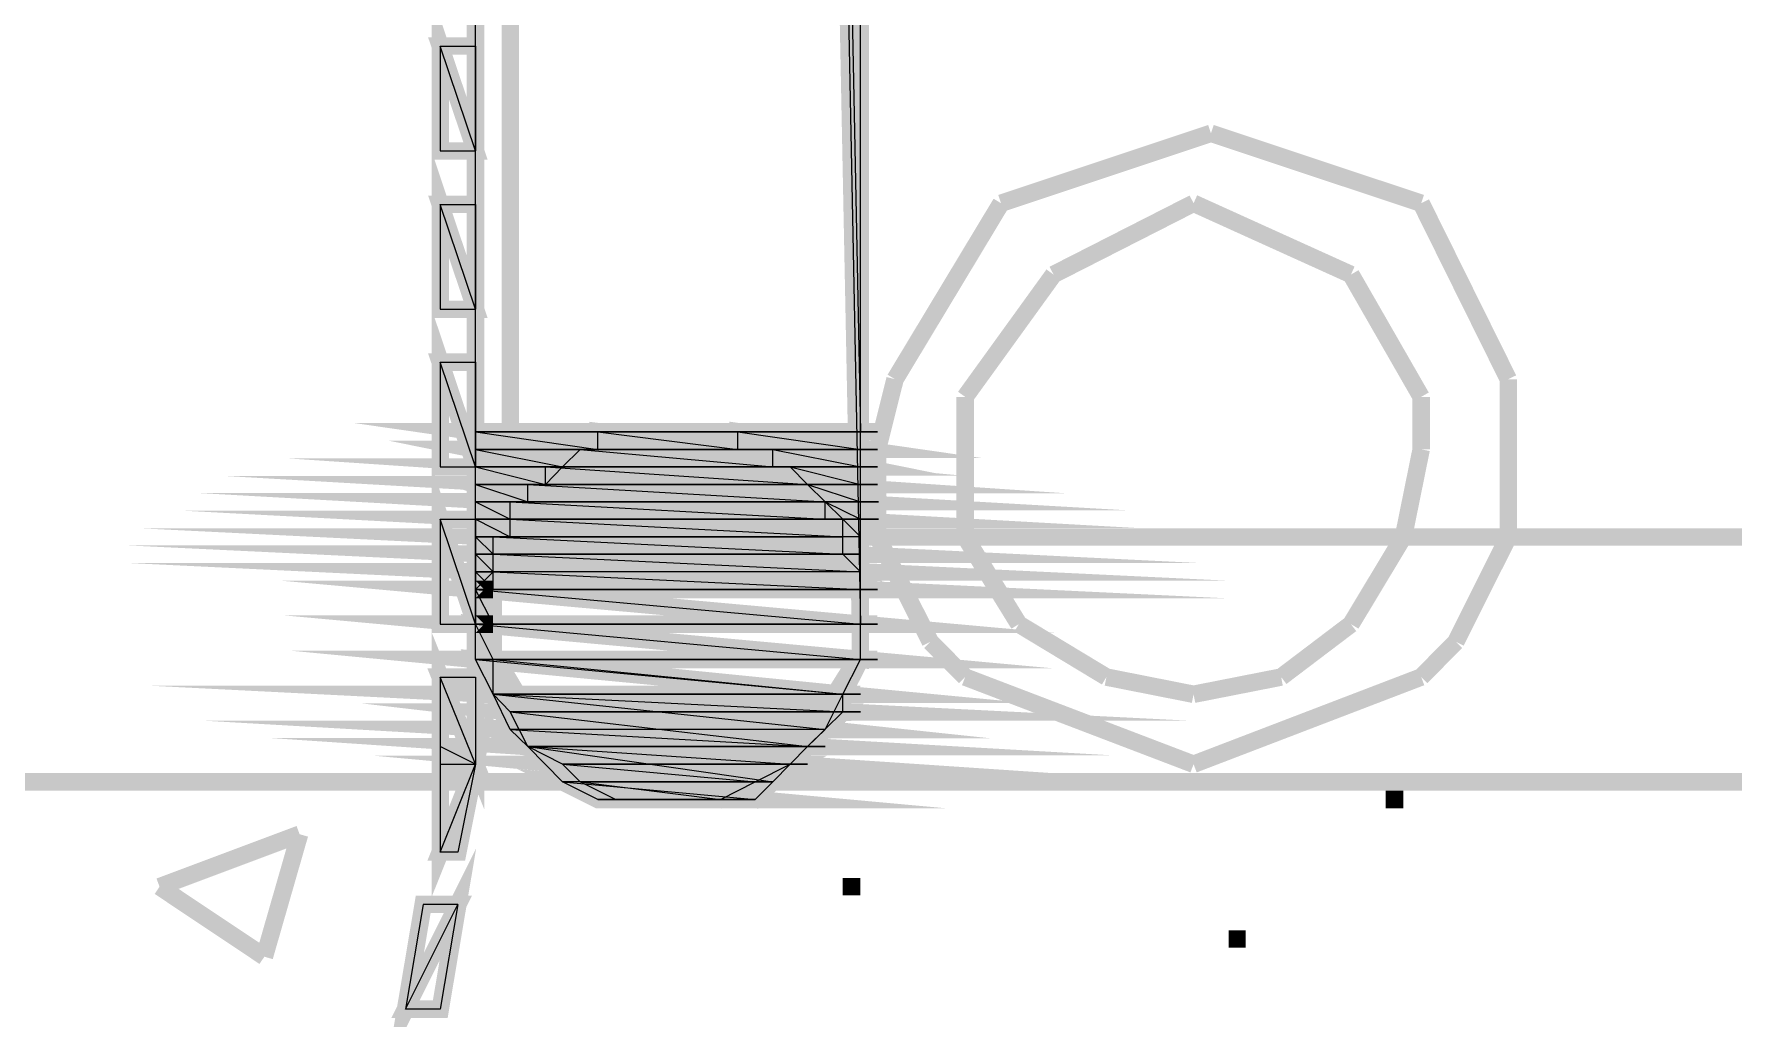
# Model space of a CAD drawing. Extents: x 0 to 210, y 0 to 297.
# Drawn here: x 97.793 to 101.906, y 83.098 to 85.479 of the extents above; entities that cross this region are included whole.
import ezdxf

# ---------------------------------------------------------------- set-up
doc = ezdxf.new("R2010")
doc.units = 0
doc.header["$MEASUREMENT"] = 0
for name, color, linetype in [('C00-00-00-BLACK', 7, 'Continuous'), ('C00-FF-00', 3, 'Continuous'), ('C62-64-65', 252, 'Continuous'), ('CC6-C8-CA', 254, 'Continuous')]:
    doc.layers.add(name, color=color, linetype=linetype)

msp = doc.modelspace()

# ---------------------------------------------------------------- linework, layer by layer
at = {"layer": 'C00-00-00-BLACK', "const_width": 0.0423}
for points in [[(99.7934, 84.0507), (99.7934, 131.27), (98.8617, 131.27), (98.8617, 84.0507)], [(98.946, 84.2617), (98.946, 86.1275)], [(100.642, 85.2385), (100.134, 85.0692)], [(101.151, 85.0692), (100.642, 85.2385)], [(100.134, 85.0692), (99.8774, 84.6434)], [(100.6, 85.0692), (100.261, 84.8967)], [(100.981, 84.8967), (100.6, 85.0692)], [(101.362, 84.6434), (101.151, 85.0692)], [(100.261, 84.8967), (100.047, 84.6007)], [(101.151, 84.6007), (100.981, 84.8967)], [(99.8774, 84.6434), (99.8347, 84.4737)], [(101.362, 84.4737), (101.362, 84.6434)], [(100.047, 84.6007), (100.047, 84.4737)], [(101.151, 84.4737), (101.151, 84.6007)], [(99.8347, 84.4737), (99.8347, 84.2617)], [(100.047, 84.4737), (100.047, 84.2617)], [(101.108, 84.2617), (101.151, 84.4737)], [(101.362, 84.2617), (101.362, 84.4737)], [(107.81, 84.2617), (98.946, 84.2617)], [(99.8347, 84.2617), (99.9628, 84.008)], [(100.047, 84.2617), (100.177, 84.0507)], [(100.981, 84.0507), (101.108, 84.2617)], [(101.235, 84.008), (101.362, 84.2617)], [(98.9044, 84.0507), (98.9044, 83.9791), (99.0353, 83.76), (99.2547, 83.6263), (99.3278, 83.6263), (99.4089, 83.6263), (99.6555, 83.76), (99.7934, 83.9791), (99.7934, 84.0507)], [(100.177, 84.0507), (100.389, 83.9227)], [(100.812, 83.9227), (100.981, 84.0507)], [(99.9628, 84.008), (100.047, 83.9227)], [(101.151, 83.9227), (101.235, 84.008)], [(100.047, 83.9227), (100.6, 83.7117)], [(100.389, 83.9227), (100.6, 83.881)], [(100.6, 83.7117), (101.151, 83.9227)], [(100.6, 83.881), (100.812, 83.9227)], [(60.8171, 83.669), (157.982, 83.669)], [(101.065, 83.6263), (101.108, 83.6263)], [(98.0969, 83.4154), (98.4359, 83.5424)], [(98.3506, 83.246), (98.4359, 83.5424)], [(98.0969, 83.4154), (98.3506, 83.246)], [(99.7507, 83.4154), (99.7934, 83.4154)], [(100.685, 83.2887), (100.726, 83.2887)]]:
    msp.add_lwpolyline(points, dxfattribs=at)
msp.add_lwpolyline([(99.7934, 84.0507), (99.7934, 84.1333), (99.6555, 84.3788), (99.4089, 84.5164), (99.3278, 84.5164), (99.2547, 84.5164), (99.0353, 84.3788), (98.9044, 84.1333), (98.9044, 84.0507), (98.9044, 83.9791), (99.0353, 83.76), (99.2547, 83.6263), (99.3278, 83.6263), (99.4089, 83.6263), (99.6555, 83.76), (99.7934, 83.9791), (99.7934, 84.0507)], close=True, dxfattribs=at)
at = {"layer": 'C00-FF-00', "const_width": 0.0423}
for points in [[(98.7764, 85.1958), (98.8617, 85.1958), (98.7764, 85.4495), (98.7764, 85.1958)], [(98.8617, 85.1958), (98.7764, 85.4495), (98.8617, 85.4495), (98.8617, 85.1958)], [(98.7764, 84.8127), (98.8617, 84.8127), (98.7764, 85.0664), (98.7764, 84.8127)], [(98.8617, 84.8127), (98.7764, 85.0664), (98.8617, 85.0664), (98.8617, 84.8127)], [(98.7764, 84.431), (98.8617, 84.431), (98.7764, 84.6847), (98.7764, 84.431)], [(98.8617, 84.431), (98.7764, 84.6847), (98.8617, 84.6847), (98.8617, 84.431)], [(98.7764, 84.0507), (98.8617, 84.0507), (98.7764, 84.3044), (98.7764, 84.0507)], [(98.8617, 84.0507), (98.7764, 84.3044), (98.8617, 84.3044), (98.8617, 84.0507)], [(98.7764, 83.7117), (98.8617, 83.7117), (98.7764, 83.9227), (98.7764, 83.7117)], [(98.8617, 83.7117), (98.7764, 83.9227), (98.8617, 83.9227), (98.8617, 83.7117)], [(98.8191, 83.4993), (98.7764, 83.4993), (98.8617, 83.7117), (98.8191, 83.4993)], [(98.7764, 83.4993), (98.8617, 83.7117), (98.7764, 83.7544), (98.7764, 83.4993)], [(98.7764, 83.119), (98.6924, 83.119), (98.8191, 83.3727), (98.7764, 83.119)], [(98.6924, 83.119), (98.8191, 83.3727), (98.7351, 83.3727), (98.6924, 83.119)]]:
    msp.add_lwpolyline(points, close=True, dxfattribs=at)
at = {"layer": 'C00-FF-00'}
for points in [[(98.7764, 85.1958), (98.8617, 85.1958), (98.7764, 85.4495), (98.7764, 85.1958)], [(98.8617, 85.1958), (98.7764, 85.4495), (98.8617, 85.4495), (98.8617, 85.1958)], [(98.7764, 84.8127), (98.8617, 84.8127), (98.7764, 85.0664), (98.7764, 84.8127)], [(98.8617, 84.8127), (98.7764, 85.0664), (98.8617, 85.0664), (98.8617, 84.8127)], [(98.7764, 84.431), (98.8617, 84.431), (98.7764, 84.6847), (98.7764, 84.431)], [(98.8617, 84.431), (98.7764, 84.6847), (98.8617, 84.6847), (98.8617, 84.431)], [(98.7764, 84.0507), (98.8617, 84.0507), (98.7764, 84.3044), (98.7764, 84.0507)], [(98.8617, 84.0507), (98.7764, 84.3044), (98.8617, 84.3044), (98.8617, 84.0507)], [(98.7764, 83.7117), (98.8617, 83.7117), (98.7764, 83.9227), (98.7764, 83.7117)], [(98.8617, 83.7117), (98.7764, 83.9227), (98.8617, 83.9227), (98.8617, 83.7117)], [(98.7764, 83.4993), (98.8617, 83.7117), (98.7764, 83.7544), (98.7764, 83.4993)], [(98.8191, 83.4993), (98.7764, 83.4993), (98.8617, 83.7117), (98.8191, 83.4993)], [(98.7764, 83.119), (98.6924, 83.119), (98.8191, 83.3727), (98.7764, 83.119)], [(98.6924, 83.119), (98.8191, 83.3727), (98.7351, 83.3727), (98.6924, 83.119)]]:
    msp.add_lwpolyline(points, close=True, dxfattribs=at)
at = {"layer": 'C62-64-65', "const_width": 0.0423}
for points in [[(99.7934, 131.27), (98.8617, 131.27), (99.7934, 84.5164), (99.7934, 131.27)], [(98.8617, 131.27), (99.7934, 84.5164), (98.8617, 84.5164), (98.8617, 131.27)], [(99.1581, 84.5164), (98.8617, 84.5164), (99.1581, 84.4737), (99.1581, 84.5164)], [(99.4971, 84.5164), (99.1581, 84.5164), (99.4971, 84.4737), (99.4971, 84.5164)], [(98.8617, 84.5164), (99.1581, 84.4737), (98.8617, 84.4737), (98.8617, 84.5164)], [(99.2851, 84.5164), (99.3278, 84.5164), (98.8617, 84.5164), (99.2851, 84.5164)], [(99.2851, 84.5164), (98.8617, 84.5164), (99.3278, 84.5164), (99.2851, 84.5164)], [(98.8617, 84.5164), (99.2851, 84.5164), (99.3278, 84.5164), (98.8617, 84.5164)], [(99.2851, 84.5164), (99.3278, 84.5164), (98.8617, 84.5164), (99.2851, 84.5164)], [(99.242, 84.5164), (99.2851, 84.5164), (98.8617, 84.5164), (99.242, 84.5164)], [(99.242, 84.5164), (98.8617, 84.5164), (99.2851, 84.5164), (99.242, 84.5164)], [(98.8617, 84.5164), (99.242, 84.5164), (99.2851, 84.5164), (98.8617, 84.5164)], [(99.242, 84.5164), (99.2851, 84.5164), (98.8617, 84.5164), (99.242, 84.5164)], [(99.2008, 84.5164), (99.242, 84.5164), (98.8617, 84.5164), (99.2008, 84.5164)], [(99.2008, 84.5164), (98.8617, 84.5164), (99.242, 84.5164), (99.2008, 84.5164)], [(98.8617, 84.5164), (99.2008, 84.5164), (99.242, 84.5164), (98.8617, 84.5164)], [(99.2008, 84.5164), (99.242, 84.5164), (98.8617, 84.5164), (99.2008, 84.5164)], [(98.8617, 84.5164), (99.2008, 84.5164), (99.242, 84.5164), (98.8617, 84.5164)], [(99.2008, 84.5164), (99.242, 84.5164), (98.8617, 84.5164), (99.2008, 84.5164)], [(99.1581, 84.5164), (99.2008, 84.5164), (98.8617, 84.5164), (99.1581, 84.5164)], [(99.1581, 84.5164), (98.8617, 84.5164), (99.2008, 84.5164), (99.1581, 84.5164)], [(99.1581, 84.5164), (99.4971, 84.4737), (99.1581, 84.4737), (99.1581, 84.5164)], [(99.2008, 84.5164), (99.4971, 84.5164), (99.1581, 84.5164), (99.2008, 84.5164)], [(99.242, 84.5164), (99.4544, 84.5164), (99.2008, 84.5164), (99.242, 84.5164)], [(99.2008, 84.5164), (99.4544, 84.5164), (99.4971, 84.5164), (99.2008, 84.5164)], [(99.4544, 84.5164), (99.4971, 84.5164), (99.2008, 84.5164), (99.4544, 84.5164)], [(99.4971, 84.5164), (99.5384, 84.5164), (99.2008, 84.5164), (99.4971, 84.5164)], [(99.4971, 84.5164), (99.2008, 84.5164), (99.4544, 84.5164), (99.4971, 84.5164)], [(99.4971, 84.5164), (99.2008, 84.5164), (99.4971, 84.5164)], [(99.7934, 84.5164), (99.4971, 84.5164), (99.7934, 84.4737), (99.7934, 84.5164)], [(99.2851, 84.5164), (99.4117, 84.5164), (99.242, 84.5164), (99.2851, 84.5164)], [(99.242, 84.5164), (99.4117, 84.5164), (99.4544, 84.5164), (99.242, 84.5164)], [(99.4117, 84.5164), (99.4544, 84.5164), (99.242, 84.5164), (99.4117, 84.5164)], [(99.4544, 84.5164), (99.4971, 84.5164), (99.242, 84.5164), (99.4544, 84.5164)], [(99.4544, 84.5164), (99.242, 84.5164), (99.4117, 84.5164), (99.4544, 84.5164)], [(99.4544, 84.5164), (99.242, 84.5164), (99.4544, 84.5164)], [(99.369, 84.5164), (99.4117, 84.5164), (99.2851, 84.5164), (99.369, 84.5164)], [(99.369, 84.5164), (99.2851, 84.5164), (99.3278, 84.5164), (99.369, 84.5164)], [(99.4117, 84.5164), (99.4544, 84.5164), (99.2851, 84.5164), (99.4117, 84.5164)], [(99.4117, 84.5164), (99.2851, 84.5164), (99.369, 84.5164), (99.4117, 84.5164)], [(99.4117, 84.5164), (99.2851, 84.5164), (99.4117, 84.5164)], [(99.3278, 84.5164), (99.7934, 84.5164), (99.8347, 84.5164), (99.3278, 84.5164)], [(99.7934, 84.5164), (99.8347, 84.5164), (99.3278, 84.5164), (99.7934, 84.5164)], [(99.369, 84.5164), (99.7934, 84.5164), (99.8347, 84.5164), (99.369, 84.5164)], [(99.7934, 84.5164), (99.8347, 84.5164), (99.369, 84.5164), (99.7934, 84.5164)], [(99.7934, 84.5164), (99.369, 84.5164), (99.7934, 84.5164)], [(99.369, 84.5164), (99.7934, 84.5164), (99.4117, 84.5164), (99.369, 84.5164)], [(99.4117, 84.5164), (99.7934, 84.5164), (99.8347, 84.5164), (99.4117, 84.5164)], [(99.7934, 84.5164), (99.8347, 84.5164), (99.4117, 84.5164), (99.7934, 84.5164)], [(99.4117, 84.5164), (99.7934, 84.5164), (99.8347, 84.5164), (99.4117, 84.5164)], [(99.7934, 84.5164), (99.8347, 84.5164), (99.4117, 84.5164), (99.7934, 84.5164)], [(99.7934, 84.5164), (99.4117, 84.5164), (99.7934, 84.5164)], [(99.4117, 84.5164), (99.7934, 84.5164), (99.4544, 84.5164), (99.4117, 84.5164)], [(99.4544, 84.5164), (99.7934, 84.5164), (99.8347, 84.5164), (99.4544, 84.5164)], [(99.7934, 84.5164), (99.8347, 84.5164), (99.4544, 84.5164), (99.7934, 84.5164)], [(99.7934, 84.5164), (99.4544, 84.5164), (99.7934, 84.5164)], [(99.4544, 84.5164), (99.7934, 84.5164), (99.4971, 84.5164), (99.4544, 84.5164)], [(99.4971, 84.5164), (99.7934, 84.4737), (99.4971, 84.4737), (99.4971, 84.5164)], [(99.4971, 84.5164), (99.7934, 84.5164), (99.8347, 84.5164), (99.4971, 84.5164)], [(99.7934, 84.5164), (99.8347, 84.5164), (99.4971, 84.5164), (99.7934, 84.5164)], [(99.1154, 84.4737), (98.8617, 84.4737), (99.0727, 84.431), (99.1154, 84.4737)], [(99.5811, 84.4737), (99.1154, 84.4737), (99.5811, 84.431), (99.5811, 84.4737)], [(98.8617, 84.4737), (99.0727, 84.431), (98.8617, 84.431), (98.8617, 84.4737)], [(98.8617, 84.4737), (99.1581, 84.4737), (99.2008, 84.4737), (98.8617, 84.4737)], [(99.1581, 84.4737), (99.2008, 84.4737), (98.8617, 84.4737), (99.1581, 84.4737)], [(99.1154, 84.4737), (99.1581, 84.4737), (98.8617, 84.4737), (99.1154, 84.4737)], [(99.1154, 84.4737), (98.8617, 84.4737), (99.1581, 84.4737), (99.1154, 84.4737)], [(98.8617, 84.4737), (99.1154, 84.4737), (99.1581, 84.4737), (98.8617, 84.4737)], [(99.1154, 84.4737), (99.1581, 84.4737), (98.8617, 84.4737), (99.1154, 84.4737)], [(98.8617, 84.4737), (99.1154, 84.4737), (99.1581, 84.4737), (98.8617, 84.4737)], [(99.1154, 84.4737), (99.1581, 84.4737), (98.8617, 84.4737), (99.1154, 84.4737)], [(99.1154, 84.4737), (99.5811, 84.431), (99.0727, 84.431), (99.1154, 84.4737)], [(99.1581, 84.4737), (99.5384, 84.4737), (99.1154, 84.4737), (99.1581, 84.4737)], [(99.1154, 84.4737), (99.5384, 84.4737), (99.5811, 84.4737), (99.1154, 84.4737)], [(99.5384, 84.4737), (99.5811, 84.4737), (99.1154, 84.4737), (99.5384, 84.4737)], [(99.5811, 84.4737), (99.6237, 84.4737), (99.1154, 84.4737), (99.5811, 84.4737)], [(99.5811, 84.4737), (99.1154, 84.4737), (99.5384, 84.4737), (99.5811, 84.4737)], [(99.1154, 84.4737), (99.5811, 84.4737), (99.6237, 84.4737), (99.1154, 84.4737)], [(99.5811, 84.4737), (99.6237, 84.4737), (99.1154, 84.4737), (99.5811, 84.4737)], [(99.5384, 84.4737), (99.5811, 84.4737), (99.1581, 84.4737), (99.5384, 84.4737)], [(99.5384, 84.4737), (99.1581, 84.4737), (99.4971, 84.4737), (99.5384, 84.4737)], [(99.5384, 84.4737), (99.1581, 84.4737), (99.5384, 84.4737)], [(99.7934, 84.4737), (99.5811, 84.4737), (99.7934, 84.431), (99.7934, 84.4737)], [(99.7934, 84.4737), (99.4971, 84.4737), (99.7934, 84.4737)], [(99.4971, 84.4737), (99.7934, 84.4737), (99.5384, 84.4737), (99.4971, 84.4737)], [(99.5384, 84.4737), (99.7934, 84.4737), (99.8347, 84.4737), (99.5384, 84.4737)], [(99.7934, 84.4737), (99.8347, 84.4737), (99.5384, 84.4737), (99.7934, 84.4737)], [(99.7934, 84.4737), (99.5384, 84.4737), (99.7934, 84.4737)], [(99.5384, 84.4737), (99.7934, 84.4737), (99.5811, 84.4737), (99.5384, 84.4737)], [(99.5811, 84.4737), (99.7934, 84.431), (99.5811, 84.431), (99.5811, 84.4737)], [(99.5811, 84.4737), (99.7934, 84.4737), (99.8347, 84.4737), (99.5811, 84.4737)], [(99.7934, 84.4737), (99.8347, 84.4737), (99.5811, 84.4737), (99.7934, 84.4737)], [(99.6237, 84.431), (99.0314, 84.431), (99.6654, 84.3883), (99.6237, 84.431)], [(99.0727, 84.431), (98.8617, 84.431), (99.0314, 84.3883), (99.0727, 84.431)], [(98.8617, 84.431), (99.0314, 84.3883), (98.8617, 84.3883), (98.8617, 84.431)], [(98.8617, 84.431), (99.0727, 84.431), (99.1154, 84.431), (98.8617, 84.431)], [(99.0727, 84.431), (99.1154, 84.431), (98.8617, 84.431), (99.0727, 84.431)], [(98.8617, 84.431), (99.0727, 84.431), (99.1154, 84.431), (98.8617, 84.431)], [(99.0727, 84.431), (99.1154, 84.431), (98.8617, 84.431), (99.0727, 84.431)], [(99.0314, 84.431), (99.6654, 84.3883), (99.0314, 84.3883), (99.0314, 84.431)], [(99.0727, 84.431), (99.6237, 84.431), (99.0314, 84.431), (99.0727, 84.431)], [(99.5811, 84.431), (99.0727, 84.431), (99.5811, 84.431)], [(99.0727, 84.431), (99.5811, 84.431), (99.6237, 84.431), (99.0727, 84.431)], [(99.6237, 84.431), (99.6654, 84.431), (99.0727, 84.431), (99.6237, 84.431)], [(99.6237, 84.431), (99.0727, 84.431), (99.5811, 84.431), (99.6237, 84.431)], [(99.0727, 84.431), (99.6237, 84.431), (99.6654, 84.431), (99.0727, 84.431)], [(99.6237, 84.431), (99.6654, 84.431), (99.0727, 84.431), (99.6237, 84.431)], [(99.6237, 84.431), (99.0727, 84.431), (99.6237, 84.431)], [(99.7934, 84.431), (99.6237, 84.431), (99.7934, 84.3883), (99.7934, 84.431)], [(99.6237, 84.431), (99.7934, 84.3883), (99.6654, 84.3883), (99.6237, 84.431)], [(99.7934, 84.431), (99.5811, 84.431), (99.7934, 84.431)], [(99.5811, 84.431), (99.7934, 84.431), (99.6237, 84.431), (99.5811, 84.431)], [(99.6237, 84.431), (99.7934, 84.431), (99.8347, 84.431), (99.6237, 84.431)], [(99.7934, 84.431), (99.8347, 84.431), (99.6237, 84.431), (99.7934, 84.431)], [(99.6237, 84.431), (99.7934, 84.431), (99.8347, 84.431), (99.6237, 84.431)], [(99.7934, 84.431), (99.8347, 84.431), (99.6237, 84.431), (99.7934, 84.431)], [(99.6654, 84.3883), (98.9887, 84.3883), (99.7081, 84.347), (99.6654, 84.3883)], [(98.9887, 84.3883), (98.8617, 84.3883), (98.9887, 84.347), (98.9887, 84.3883)], [(98.8617, 84.3883), (98.9887, 84.347), (98.8617, 84.347), (98.8617, 84.3883)], [(98.8617, 84.3883), (99.0314, 84.3883), (99.0727, 84.3883), (98.8617, 84.3883)], [(99.0314, 84.3883), (99.0727, 84.3883), (98.8617, 84.3883), (99.0314, 84.3883)], [(98.9887, 84.3883), (99.0314, 84.3883), (98.8617, 84.3883), (98.9887, 84.3883)], [(98.9887, 84.3883), (98.8617, 84.3883), (99.0314, 84.3883), (98.9887, 84.3883)], [(98.8617, 84.3883), (98.9887, 84.3883), (99.0314, 84.3883), (98.8617, 84.3883)], [(98.9887, 84.3883), (99.0314, 84.3883), (98.8617, 84.3883), (98.9887, 84.3883)], [(98.8617, 84.3883), (98.9887, 84.3883), (99.0314, 84.3883), (98.8617, 84.3883)], [(98.9887, 84.3883), (99.0314, 84.3883), (98.8617, 84.3883), (98.9887, 84.3883)], [(98.9887, 84.3883), (99.7081, 84.347), (98.9887, 84.347), (98.9887, 84.3883)], [(99.0314, 84.3883), (99.6654, 84.3883), (98.9887, 84.3883), (99.0314, 84.3883)], [(98.9887, 84.3883), (99.6654, 84.3883), (99.7081, 84.3883), (98.9887, 84.3883)], [(99.6654, 84.3883), (99.7081, 84.3883), (98.9887, 84.3883), (99.6654, 84.3883)], [(99.0314, 84.3883), (99.6654, 84.3883), (99.7081, 84.3883), (99.0314, 84.3883)], [(99.6654, 84.3883), (99.7081, 84.3883), (99.0314, 84.3883), (99.6654, 84.3883)], [(99.6654, 84.3883), (99.0314, 84.3883), (99.6654, 84.3883)], [(99.7934, 84.3883), (99.6654, 84.3883), (99.7934, 84.347), (99.7934, 84.3883)], [(99.6654, 84.3883), (99.7934, 84.347), (99.7081, 84.347), (99.6654, 84.3883)], [(99.7081, 84.347), (99.7934, 84.3044), (99.7507, 84.3044), (99.7081, 84.347)], [(99.6654, 84.3883), (99.7934, 84.3883), (99.8347, 84.3883), (99.6654, 84.3883)], [(99.7934, 84.3883), (99.8347, 84.3883), (99.6654, 84.3883), (99.7934, 84.3883)], [(99.6654, 84.3883), (99.7934, 84.3883), (99.8347, 84.3883), (99.6654, 84.3883)], [(99.7934, 84.3883), (99.8347, 84.3883), (99.6654, 84.3883), (99.7934, 84.3883)], [(99.7081, 84.347), (98.946, 84.347), (99.7081, 84.3044), (99.7081, 84.347)], [(98.946, 84.347), (98.8617, 84.347), (98.946, 84.3044), (98.946, 84.347)], [(98.8617, 84.347), (98.946, 84.3044), (98.8617, 84.3044), (98.8617, 84.347)], [(98.946, 84.347), (98.9887, 84.347), (98.8617, 84.347), (98.946, 84.347)], [(98.946, 84.347), (98.8617, 84.347), (98.9887, 84.347), (98.946, 84.347)], [(98.946, 84.347), (99.7081, 84.3044), (98.946, 84.3044), (98.946, 84.347)], [(98.9887, 84.347), (99.7081, 84.347), (98.946, 84.347), (98.9887, 84.347)], [(98.9887, 84.347), (99.7081, 84.347), (99.7507, 84.347), (98.9887, 84.347)], [(99.7081, 84.347), (99.7507, 84.347), (98.9887, 84.347), (99.7081, 84.347)], [(98.9887, 84.347), (99.7081, 84.347), (99.7507, 84.347), (98.9887, 84.347)], [(99.7081, 84.347), (99.7507, 84.347), (98.9887, 84.347), (99.7081, 84.347)], [(99.7081, 84.347), (98.9887, 84.347), (99.7081, 84.347)], [(99.7934, 84.347), (99.7081, 84.347), (99.7934, 84.3044), (99.7934, 84.347)], [(99.7081, 84.347), (99.7962, 84.347), (99.8375, 84.347), (99.7081, 84.347)], [(99.7962, 84.347), (99.8375, 84.347), (99.7081, 84.347), (99.7962, 84.347)], [(99.7081, 84.347), (99.7962, 84.347), (99.8375, 84.347), (99.7081, 84.347)], [(99.7962, 84.347), (99.8375, 84.347), (99.7081, 84.347), (99.7962, 84.347)], [(99.7081, 84.347), (99.7962, 84.347), (99.8375, 84.347), (99.7081, 84.347)], [(99.7962, 84.347), (99.8375, 84.347), (99.7081, 84.347), (99.7962, 84.347)], [(99.7507, 84.3044), (98.946, 84.3044), (99.7507, 84.2617), (99.7507, 84.3044)], [(98.946, 84.3044), (98.8617, 84.3044), (98.946, 84.2617), (98.946, 84.3044)], [(98.8617, 84.3044), (98.946, 84.2617), (98.8617, 84.2617), (98.8617, 84.3044)], [(98.8617, 84.3044), (98.9485, 84.3044), (98.9912, 84.3044), (98.8617, 84.3044)], [(98.9485, 84.3044), (98.9912, 84.3044), (98.8617, 84.3044), (98.9485, 84.3044)], [(98.8617, 84.3044), (98.9485, 84.3044), (98.9912, 84.3044), (98.8617, 84.3044)], [(98.9485, 84.3044), (98.9912, 84.3044), (98.8617, 84.3044), (98.9485, 84.3044)], [(98.946, 84.3044), (99.7507, 84.2617), (98.946, 84.2617), (98.946, 84.3044)], [(98.946, 84.3044), (99.7081, 84.3044), (99.7507, 84.3044), (98.946, 84.3044)], [(99.7081, 84.3044), (99.7507, 84.3044), (98.946, 84.3044), (99.7081, 84.3044)], [(99.7507, 84.3044), (99.7934, 84.3044), (98.946, 84.3044), (99.7507, 84.3044)], [(99.7507, 84.3044), (98.946, 84.3044), (99.7081, 84.3044), (99.7507, 84.3044)], [(99.7934, 84.3044), (99.7507, 84.3044), (99.7934, 84.2617), (99.7934, 84.3044)], [(99.7507, 84.3044), (99.7934, 84.2617), (99.7507, 84.2617), (99.7507, 84.3044)], [(99.7507, 84.3044), (99.7962, 84.3044), (99.8375, 84.3044), (99.7507, 84.3044)], [(99.7962, 84.3044), (99.8375, 84.3044), (99.7507, 84.3044), (99.7962, 84.3044)], [(99.7507, 84.2617), (98.9044, 84.2617), (99.7507, 84.22), (99.7507, 84.2617)], [(98.9044, 84.2617), (98.8617, 84.2617), (98.9044, 84.22), (98.9044, 84.2617)], [(98.8617, 84.2617), (98.9044, 84.22), (98.8617, 84.22), (98.8617, 84.2617)], [(98.9044, 84.2617), (98.946, 84.2617), (98.8617, 84.2617), (98.9044, 84.2617)], [(98.9044, 84.2617), (98.8617, 84.2617), (98.946, 84.2617), (98.9044, 84.2617)], [(98.9044, 84.2617), (99.7507, 84.22), (98.9044, 84.22), (98.9044, 84.2617)], [(98.946, 84.2617), (99.7507, 84.2617), (98.9044, 84.2617), (98.946, 84.2617)], [(99.7507, 84.2617), (98.946, 84.2617), (99.7507, 84.2617)], [(99.7507, 84.22), (98.9044, 84.22), (99.7934, 84.1774), (99.7507, 84.22)], [(98.9044, 84.22), (98.8617, 84.22), (98.9044, 84.1774), (98.9044, 84.22)], [(98.8617, 84.22), (98.9044, 84.1774), (98.8617, 84.1774), (98.8617, 84.22)], [(98.8617, 84.22), (98.9058, 84.22), (98.9485, 84.22), (98.8617, 84.22)], [(98.9058, 84.22), (98.9485, 84.22), (98.8617, 84.22), (98.9058, 84.22)], [(98.8617, 84.22), (98.9058, 84.22), (98.9485, 84.22), (98.8617, 84.22)], [(98.9058, 84.22), (98.9485, 84.22), (98.8617, 84.22), (98.9058, 84.22)], [(98.9044, 84.22), (99.7934, 84.1774), (98.9044, 84.1774), (98.9044, 84.22)], [(98.9044, 84.22), (99.7507, 84.22), (99.7934, 84.22), (98.9044, 84.22)], [(99.7507, 84.22), (99.7934, 84.22), (98.9044, 84.22), (99.7507, 84.22)], [(99.7934, 84.1774), (98.9044, 84.1774), (99.7934, 84.1347), (99.7934, 84.1774)], [(98.8617, 84.1347), (98.9044, 84.1347), (98.8617, 84.1774), (98.8617, 84.1347)], [(98.8617, 84.1347), (98.8617, 84.0507), (98.9044, 84.0507), (98.8617, 84.1347)], [(98.8617, 84.1347), (98.8617, 84.1774), (98.9044, 84.1774), (98.8617, 84.1347)], [(98.9044, 84.1774), (99.7934, 84.1347), (98.9044, 84.1347), (98.9044, 84.1774)], [(99.7934, 84.1347), (98.8617, 84.1347), (99.7934, 84.0507), (99.7934, 84.1347)], [(98.8617, 84.1347), (99.7934, 84.0507), (98.8617, 84.0507), (98.8617, 84.1347)], [(98.9044, 84.1347), (99.7934, 84.1347), (98.8617, 84.1347), (98.9044, 84.1347)], [(98.8617, 84.1347), (98.9044, 84.1347), (98.9044, 84.1347), (98.8617, 84.1347)], [(98.8617, 84.1347), (98.9044, 84.1347), (98.9044, 84.1347), (98.8617, 84.1347)], [(98.8617, 84.1347), (99.7934, 84.1347), (99.8347, 84.1347), (98.8617, 84.1347)], [(99.7934, 84.1347), (99.8347, 84.1347), (98.8617, 84.1347), (99.7934, 84.1347)], [(98.8617, 84.1347), (98.9044, 84.1347), (98.9044, 84.1347), (98.8617, 84.1347)], [(98.8617, 84.1347), (98.9044, 84.1347), (98.9044, 84.1347), (98.8617, 84.1347)], [(99.7934, 84.1347), (98.9044, 84.1347), (99.7934, 84.1347)], [(99.7934, 84.0507), (98.8617, 84.0507), (99.7934, 83.9653), (99.7934, 84.0507)], [(98.8617, 84.0507), (99.7934, 83.9653), (98.9044, 83.9653), (98.8617, 84.0507)], [(98.8617, 84.0507), (98.9044, 84.0507), (98.9044, 84.0507), (98.8617, 84.0507)], [(98.8617, 84.0507), (98.9044, 84.0507), (98.9044, 84.0507), (98.8617, 84.0507)], [(98.8617, 84.0507), (99.7934, 84.0507), (99.8347, 84.0507), (98.8617, 84.0507)], [(99.7934, 84.0507), (99.8347, 84.0507), (98.8617, 84.0507), (99.7934, 84.0507)], [(99.7934, 84.0507), (98.8617, 84.0507), (99.7934, 84.0507)], [(98.8617, 84.0507), (99.7934, 84.0507), (99.8347, 84.0507), (98.8617, 84.0507)], [(98.9044, 83.9653), (99.7507, 83.881), (98.9044, 83.881), (98.9044, 83.9653)], [(99.7934, 83.9653), (98.9044, 83.9653), (99.7507, 83.881), (99.7934, 83.9653)], [(98.9044, 83.881), (99.7081, 83.7957), (98.946, 83.7957), (98.9044, 83.881)], [(99.7507, 83.881), (98.9044, 83.881), (99.7081, 83.7957), (99.7507, 83.881)], [(99.7081, 83.7957), (98.946, 83.7957), (99.6654, 83.7544), (99.7081, 83.7957)], [(98.946, 83.7957), (99.6654, 83.7544), (98.9887, 83.7544), (98.946, 83.7957)], [(98.9887, 83.7544), (99.5811, 83.669), (99.0727, 83.669), (98.9887, 83.7544)], [(99.6654, 83.7544), (98.9887, 83.7544), (99.5811, 83.669), (99.6654, 83.7544)], [(99.0727, 83.669), (99.5384, 83.6263), (99.1581, 83.6263), (99.0727, 83.669)], [(99.5811, 83.669), (99.0727, 83.669), (99.5384, 83.6263), (99.5811, 83.669)], [(99.5384, 83.6263), (99.1581, 83.6263), (99.4544, 83.6263), (99.5384, 83.6263)], [(99.1581, 83.6263), (99.4544, 83.6263), (99.2008, 83.6263), (99.1581, 83.6263)], [(99.4544, 83.6263), (99.2008, 83.6263), (99.369, 83.6263), (99.4544, 83.6263)], [(99.2008, 83.6263), (99.369, 83.6263), (99.2851, 83.6263), (99.2008, 83.6263)]]:
    msp.add_lwpolyline(points, close=True, dxfattribs=at)
at = {"layer": 'C62-64-65'}
for points in [[(99.7934, 131.27), (98.8617, 131.27), (99.7934, 84.5164), (99.7934, 131.27)], [(98.8617, 131.27), (99.7934, 84.5164), (98.8617, 84.5164), (98.8617, 131.27)], [(99.2851, 84.5164), (99.3278, 84.5164), (98.8617, 84.5164), (99.2851, 84.5164)], [(99.2851, 84.5164), (98.8617, 84.5164), (99.3278, 84.5164), (99.2851, 84.5164)], [(98.8617, 84.5164), (99.2851, 84.5164), (99.3278, 84.5164), (98.8617, 84.5164)], [(99.2851, 84.5164), (99.3278, 84.5164), (98.8617, 84.5164), (99.2851, 84.5164)], [(99.242, 84.5164), (99.2851, 84.5164), (98.8617, 84.5164), (99.242, 84.5164)], [(99.242, 84.5164), (98.8617, 84.5164), (99.2851, 84.5164), (99.242, 84.5164)], [(98.8617, 84.5164), (99.242, 84.5164), (99.2851, 84.5164), (98.8617, 84.5164)], [(99.242, 84.5164), (99.2851, 84.5164), (98.8617, 84.5164), (99.242, 84.5164)], [(99.2008, 84.5164), (99.242, 84.5164), (98.8617, 84.5164), (99.2008, 84.5164)], [(99.2008, 84.5164), (98.8617, 84.5164), (99.242, 84.5164), (99.2008, 84.5164)], [(98.8617, 84.5164), (99.2008, 84.5164), (99.242, 84.5164), (98.8617, 84.5164)], [(99.2008, 84.5164), (99.242, 84.5164), (98.8617, 84.5164), (99.2008, 84.5164)], [(98.8617, 84.5164), (99.2008, 84.5164), (99.242, 84.5164), (98.8617, 84.5164)], [(99.2008, 84.5164), (99.242, 84.5164), (98.8617, 84.5164), (99.2008, 84.5164)], [(99.1581, 84.5164), (99.2008, 84.5164), (98.8617, 84.5164), (99.1581, 84.5164)], [(99.1581, 84.5164), (98.8617, 84.5164), (99.2008, 84.5164), (99.1581, 84.5164)], [(99.1581, 84.5164), (98.8617, 84.5164), (99.1581, 84.4737), (99.1581, 84.5164)], [(98.8617, 84.5164), (99.1581, 84.4737), (98.8617, 84.4737), (98.8617, 84.5164)], [(99.2008, 84.5164), (99.4971, 84.5164), (99.1581, 84.5164), (99.2008, 84.5164)], [(99.4971, 84.5164), (99.1581, 84.5164), (99.4971, 84.4737), (99.4971, 84.5164)], [(99.1581, 84.5164), (99.4971, 84.4737), (99.1581, 84.4737), (99.1581, 84.5164)], [(99.242, 84.5164), (99.4544, 84.5164), (99.2008, 84.5164), (99.242, 84.5164)], [(99.2008, 84.5164), (99.4544, 84.5164), (99.4971, 84.5164), (99.2008, 84.5164)], [(99.4544, 84.5164), (99.4971, 84.5164), (99.2008, 84.5164), (99.4544, 84.5164)], [(99.4971, 84.5164), (99.5384, 84.5164), (99.2008, 84.5164), (99.4971, 84.5164)], [(99.4971, 84.5164), (99.2008, 84.5164), (99.4544, 84.5164), (99.4971, 84.5164)], [(99.4971, 84.5164), (99.2008, 84.5164), (99.4971, 84.5164)], [(99.2851, 84.5164), (99.4117, 84.5164), (99.242, 84.5164), (99.2851, 84.5164)], [(99.242, 84.5164), (99.4117, 84.5164), (99.4544, 84.5164), (99.242, 84.5164)], [(99.4117, 84.5164), (99.4544, 84.5164), (99.242, 84.5164), (99.4117, 84.5164)], [(99.4544, 84.5164), (99.4971, 84.5164), (99.242, 84.5164), (99.4544, 84.5164)], [(99.4544, 84.5164), (99.242, 84.5164), (99.4117, 84.5164), (99.4544, 84.5164)], [(99.4544, 84.5164), (99.242, 84.5164), (99.4544, 84.5164)], [(99.369, 84.5164), (99.4117, 84.5164), (99.2851, 84.5164), (99.369, 84.5164)], [(99.369, 84.5164), (99.2851, 84.5164), (99.3278, 84.5164), (99.369, 84.5164)], [(99.4117, 84.5164), (99.4544, 84.5164), (99.2851, 84.5164), (99.4117, 84.5164)], [(99.4117, 84.5164), (99.2851, 84.5164), (99.369, 84.5164), (99.4117, 84.5164)], [(99.4117, 84.5164), (99.2851, 84.5164), (99.4117, 84.5164)], [(99.3278, 84.5164), (99.7934, 84.5164), (99.8347, 84.5164), (99.3278, 84.5164)], [(99.7934, 84.5164), (99.8347, 84.5164), (99.3278, 84.5164), (99.7934, 84.5164)], [(99.369, 84.5164), (99.7934, 84.5164), (99.8347, 84.5164), (99.369, 84.5164)], [(99.7934, 84.5164), (99.8347, 84.5164), (99.369, 84.5164), (99.7934, 84.5164)], [(99.7934, 84.5164), (99.369, 84.5164), (99.7934, 84.5164)], [(99.369, 84.5164), (99.7934, 84.5164), (99.4117, 84.5164), (99.369, 84.5164)], [(99.4117, 84.5164), (99.7934, 84.5164), (99.8347, 84.5164), (99.4117, 84.5164)], [(99.7934, 84.5164), (99.8347, 84.5164), (99.4117, 84.5164), (99.7934, 84.5164)], [(99.4117, 84.5164), (99.7934, 84.5164), (99.8347, 84.5164), (99.4117, 84.5164)], [(99.7934, 84.5164), (99.8347, 84.5164), (99.4117, 84.5164), (99.7934, 84.5164)], [(99.7934, 84.5164), (99.4117, 84.5164), (99.7934, 84.5164)], [(99.4117, 84.5164), (99.7934, 84.5164), (99.4544, 84.5164), (99.4117, 84.5164)], [(99.4544, 84.5164), (99.7934, 84.5164), (99.8347, 84.5164), (99.4544, 84.5164)], [(99.7934, 84.5164), (99.8347, 84.5164), (99.4544, 84.5164), (99.7934, 84.5164)], [(99.7934, 84.5164), (99.4544, 84.5164), (99.7934, 84.5164)], [(99.4544, 84.5164), (99.7934, 84.5164), (99.4971, 84.5164), (99.4544, 84.5164)], [(99.4971, 84.5164), (99.7934, 84.5164), (99.8347, 84.5164), (99.4971, 84.5164)], [(99.7934, 84.5164), (99.8347, 84.5164), (99.4971, 84.5164), (99.7934, 84.5164)], [(99.7934, 84.5164), (99.4971, 84.5164), (99.7934, 84.4737), (99.7934, 84.5164)], [(99.4971, 84.5164), (99.7934, 84.4737), (99.4971, 84.4737), (99.4971, 84.5164)], [(98.8617, 84.4737), (99.1581, 84.4737), (99.2008, 84.4737), (98.8617, 84.4737)], [(99.1581, 84.4737), (99.2008, 84.4737), (98.8617, 84.4737), (99.1581, 84.4737)], [(99.1154, 84.4737), (99.1581, 84.4737), (98.8617, 84.4737), (99.1154, 84.4737)], [(99.1154, 84.4737), (98.8617, 84.4737), (99.1581, 84.4737), (99.1154, 84.4737)], [(98.8617, 84.4737), (99.1154, 84.4737), (99.1581, 84.4737), (98.8617, 84.4737)], [(99.1154, 84.4737), (99.1581, 84.4737), (98.8617, 84.4737), (99.1154, 84.4737)], [(98.8617, 84.4737), (99.1154, 84.4737), (99.1581, 84.4737), (98.8617, 84.4737)], [(99.1154, 84.4737), (99.1581, 84.4737), (98.8617, 84.4737), (99.1154, 84.4737)], [(99.1154, 84.4737), (98.8617, 84.4737), (99.0727, 84.431), (99.1154, 84.4737)], [(98.8617, 84.4737), (99.0727, 84.431), (98.8617, 84.431), (98.8617, 84.4737)], [(99.1154, 84.4737), (99.5811, 84.431), (99.0727, 84.431), (99.1154, 84.4737)], [(99.1581, 84.4737), (99.5384, 84.4737), (99.1154, 84.4737), (99.1581, 84.4737)], [(99.1154, 84.4737), (99.5384, 84.4737), (99.5811, 84.4737), (99.1154, 84.4737)], [(99.5384, 84.4737), (99.5811, 84.4737), (99.1154, 84.4737), (99.5384, 84.4737)], [(99.5811, 84.4737), (99.6237, 84.4737), (99.1154, 84.4737), (99.5811, 84.4737)], [(99.5811, 84.4737), (99.1154, 84.4737), (99.5384, 84.4737), (99.5811, 84.4737)], [(99.1154, 84.4737), (99.5811, 84.4737), (99.6237, 84.4737), (99.1154, 84.4737)], [(99.5811, 84.4737), (99.6237, 84.4737), (99.1154, 84.4737), (99.5811, 84.4737)], [(99.5811, 84.4737), (99.1154, 84.4737), (99.5811, 84.431), (99.5811, 84.4737)], [(99.5384, 84.4737), (99.5811, 84.4737), (99.1581, 84.4737), (99.5384, 84.4737)], [(99.5384, 84.4737), (99.1581, 84.4737), (99.4971, 84.4737), (99.5384, 84.4737)], [(99.5384, 84.4737), (99.1581, 84.4737), (99.5384, 84.4737)], [(99.7934, 84.4737), (99.4971, 84.4737), (99.7934, 84.4737)], [(99.4971, 84.4737), (99.7934, 84.4737), (99.5384, 84.4737), (99.4971, 84.4737)], [(99.5384, 84.4737), (99.7934, 84.4737), (99.8347, 84.4737), (99.5384, 84.4737)], [(99.7934, 84.4737), (99.8347, 84.4737), (99.5384, 84.4737), (99.7934, 84.4737)], [(99.7934, 84.4737), (99.5384, 84.4737), (99.7934, 84.4737)], [(99.5384, 84.4737), (99.7934, 84.4737), (99.5811, 84.4737), (99.5384, 84.4737)], [(99.5811, 84.4737), (99.7934, 84.4737), (99.8347, 84.4737), (99.5811, 84.4737)], [(99.7934, 84.4737), (99.8347, 84.4737), (99.5811, 84.4737), (99.7934, 84.4737)], [(99.7934, 84.4737), (99.5811, 84.4737), (99.7934, 84.431), (99.7934, 84.4737)], [(99.5811, 84.4737), (99.7934, 84.431), (99.5811, 84.431), (99.5811, 84.4737)], [(98.8617, 84.431), (99.0727, 84.431), (99.1154, 84.431), (98.8617, 84.431)], [(99.0727, 84.431), (99.1154, 84.431), (98.8617, 84.431), (99.0727, 84.431)], [(98.8617, 84.431), (99.0727, 84.431), (99.1154, 84.431), (98.8617, 84.431)], [(99.0727, 84.431), (99.1154, 84.431), (98.8617, 84.431), (99.0727, 84.431)], [(99.0727, 84.431), (98.8617, 84.431), (99.0314, 84.3883), (99.0727, 84.431)], [(98.8617, 84.431), (99.0314, 84.3883), (98.8617, 84.3883), (98.8617, 84.431)], [(99.0727, 84.431), (99.6237, 84.431), (99.0314, 84.431), (99.0727, 84.431)], [(99.6237, 84.431), (99.0314, 84.431), (99.6654, 84.3883), (99.6237, 84.431)], [(99.0314, 84.431), (99.6654, 84.3883), (99.0314, 84.3883), (99.0314, 84.431)], [(99.5811, 84.431), (99.0727, 84.431), (99.5811, 84.431)], [(99.0727, 84.431), (99.5811, 84.431), (99.6237, 84.431), (99.0727, 84.431)], [(99.6237, 84.431), (99.6654, 84.431), (99.0727, 84.431), (99.6237, 84.431)], [(99.6237, 84.431), (99.0727, 84.431), (99.5811, 84.431), (99.6237, 84.431)], [(99.0727, 84.431), (99.6237, 84.431), (99.6654, 84.431), (99.0727, 84.431)], [(99.6237, 84.431), (99.6654, 84.431), (99.0727, 84.431), (99.6237, 84.431)], [(99.6237, 84.431), (99.0727, 84.431), (99.6237, 84.431)], [(99.7934, 84.431), (99.5811, 84.431), (99.7934, 84.431)], [(99.5811, 84.431), (99.7934, 84.431), (99.6237, 84.431), (99.5811, 84.431)], [(99.6237, 84.431), (99.7934, 84.431), (99.8347, 84.431), (99.6237, 84.431)], [(99.7934, 84.431), (99.8347, 84.431), (99.6237, 84.431), (99.7934, 84.431)], [(99.6237, 84.431), (99.7934, 84.431), (99.8347, 84.431), (99.6237, 84.431)], [(99.7934, 84.431), (99.8347, 84.431), (99.6237, 84.431), (99.7934, 84.431)], [(99.7934, 84.431), (99.6237, 84.431), (99.7934, 84.3883), (99.7934, 84.431)], [(99.6237, 84.431), (99.7934, 84.3883), (99.6654, 84.3883), (99.6237, 84.431)], [(98.8617, 84.3883), (99.0314, 84.3883), (99.0727, 84.3883), (98.8617, 84.3883)], [(99.0314, 84.3883), (99.0727, 84.3883), (98.8617, 84.3883), (99.0314, 84.3883)], [(98.9887, 84.3883), (99.0314, 84.3883), (98.8617, 84.3883), (98.9887, 84.3883)], [(98.9887, 84.3883), (98.8617, 84.3883), (99.0314, 84.3883), (98.9887, 84.3883)], [(98.8617, 84.3883), (98.9887, 84.3883), (99.0314, 84.3883), (98.8617, 84.3883)], [(98.9887, 84.3883), (99.0314, 84.3883), (98.8617, 84.3883), (98.9887, 84.3883)], [(98.8617, 84.3883), (98.9887, 84.3883), (99.0314, 84.3883), (98.8617, 84.3883)], [(98.9887, 84.3883), (99.0314, 84.3883), (98.8617, 84.3883), (98.9887, 84.3883)], [(98.9887, 84.3883), (98.8617, 84.3883), (98.9887, 84.347), (98.9887, 84.3883)], [(98.8617, 84.3883), (98.9887, 84.347), (98.8617, 84.347), (98.8617, 84.3883)], [(99.0314, 84.3883), (99.6654, 84.3883), (98.9887, 84.3883), (99.0314, 84.3883)], [(98.9887, 84.3883), (99.6654, 84.3883), (99.7081, 84.3883), (98.9887, 84.3883)], [(99.6654, 84.3883), (99.7081, 84.3883), (98.9887, 84.3883), (99.6654, 84.3883)], [(99.6654, 84.3883), (98.9887, 84.3883), (99.7081, 84.347), (99.6654, 84.3883)], [(98.9887, 84.3883), (99.7081, 84.347), (98.9887, 84.347), (98.9887, 84.3883)], [(99.0314, 84.3883), (99.6654, 84.3883), (99.7081, 84.3883), (99.0314, 84.3883)], [(99.6654, 84.3883), (99.7081, 84.3883), (99.0314, 84.3883), (99.6654, 84.3883)], [(99.6654, 84.3883), (99.0314, 84.3883), (99.6654, 84.3883)], [(99.6654, 84.3883), (99.7934, 84.3883), (99.8347, 84.3883), (99.6654, 84.3883)], [(99.7934, 84.3883), (99.8347, 84.3883), (99.6654, 84.3883), (99.7934, 84.3883)], [(99.6654, 84.3883), (99.7934, 84.3883), (99.8347, 84.3883), (99.6654, 84.3883)], [(99.7934, 84.3883), (99.8347, 84.3883), (99.6654, 84.3883), (99.7934, 84.3883)], [(99.7934, 84.3883), (99.6654, 84.3883), (99.7934, 84.347), (99.7934, 84.3883)], [(99.6654, 84.3883), (99.7934, 84.347), (99.7081, 84.347), (99.6654, 84.3883)], [(98.946, 84.347), (98.9887, 84.347), (98.8617, 84.347), (98.946, 84.347)], [(98.946, 84.347), (98.8617, 84.347), (98.9887, 84.347), (98.946, 84.347)], [(98.946, 84.347), (98.8617, 84.347), (98.946, 84.3044), (98.946, 84.347)], [(98.8617, 84.347), (98.946, 84.3044), (98.8617, 84.3044), (98.8617, 84.347)], [(98.9887, 84.347), (99.7081, 84.347), (98.946, 84.347), (98.9887, 84.347)], [(99.7081, 84.347), (98.946, 84.347), (99.7081, 84.3044), (99.7081, 84.347)], [(98.946, 84.347), (99.7081, 84.3044), (98.946, 84.3044), (98.946, 84.347)], [(98.9887, 84.347), (99.7081, 84.347), (99.7507, 84.347), (98.9887, 84.347)], [(99.7081, 84.347), (99.7507, 84.347), (98.9887, 84.347), (99.7081, 84.347)], [(98.9887, 84.347), (99.7081, 84.347), (99.7507, 84.347), (98.9887, 84.347)], [(99.7081, 84.347), (99.7507, 84.347), (98.9887, 84.347), (99.7081, 84.347)], [(99.7081, 84.347), (98.9887, 84.347), (99.7081, 84.347)], [(99.7081, 84.347), (99.7962, 84.347), (99.8375, 84.347), (99.7081, 84.347)], [(99.7962, 84.347), (99.8375, 84.347), (99.7081, 84.347), (99.7962, 84.347)], [(99.7081, 84.347), (99.7962, 84.347), (99.8375, 84.347), (99.7081, 84.347)], [(99.7962, 84.347), (99.8375, 84.347), (99.7081, 84.347), (99.7962, 84.347)], [(99.7081, 84.347), (99.7962, 84.347), (99.8375, 84.347), (99.7081, 84.347)], [(99.7962, 84.347), (99.8375, 84.347), (99.7081, 84.347), (99.7962, 84.347)], [(99.7934, 84.347), (99.7081, 84.347), (99.7934, 84.3044), (99.7934, 84.347)], [(99.7081, 84.347), (99.7934, 84.3044), (99.7507, 84.3044), (99.7081, 84.347)], [(98.8617, 84.3044), (98.9485, 84.3044), (98.9912, 84.3044), (98.8617, 84.3044)], [(98.9485, 84.3044), (98.9912, 84.3044), (98.8617, 84.3044), (98.9485, 84.3044)], [(98.8617, 84.3044), (98.9485, 84.3044), (98.9912, 84.3044), (98.8617, 84.3044)], [(98.9485, 84.3044), (98.9912, 84.3044), (98.8617, 84.3044), (98.9485, 84.3044)], [(98.946, 84.3044), (98.8617, 84.3044), (98.946, 84.2617), (98.946, 84.3044)], [(98.8617, 84.3044), (98.946, 84.2617), (98.8617, 84.2617), (98.8617, 84.3044)], [(98.946, 84.3044), (99.7081, 84.3044), (99.7507, 84.3044), (98.946, 84.3044)], [(99.7081, 84.3044), (99.7507, 84.3044), (98.946, 84.3044), (99.7081, 84.3044)], [(99.7507, 84.3044), (99.7934, 84.3044), (98.946, 84.3044), (99.7507, 84.3044)], [(99.7507, 84.3044), (98.946, 84.3044), (99.7081, 84.3044), (99.7507, 84.3044)], [(99.7507, 84.3044), (98.946, 84.3044), (99.7507, 84.2617), (99.7507, 84.3044)], [(98.946, 84.3044), (99.7507, 84.2617), (98.946, 84.2617), (98.946, 84.3044)], [(99.7507, 84.3044), (99.7962, 84.3044), (99.8375, 84.3044), (99.7507, 84.3044)], [(99.7962, 84.3044), (99.8375, 84.3044), (99.7507, 84.3044), (99.7962, 84.3044)], [(99.7934, 84.3044), (99.7507, 84.3044), (99.7934, 84.2617), (99.7934, 84.3044)], [(99.7507, 84.3044), (99.7934, 84.2617), (99.7507, 84.2617), (99.7507, 84.3044)], [(98.9044, 84.2617), (98.946, 84.2617), (98.8617, 84.2617), (98.9044, 84.2617)], [(98.9044, 84.2617), (98.8617, 84.2617), (98.946, 84.2617), (98.9044, 84.2617)], [(98.9044, 84.2617), (98.8617, 84.2617), (98.9044, 84.22), (98.9044, 84.2617)], [(98.8617, 84.2617), (98.9044, 84.22), (98.8617, 84.22), (98.8617, 84.2617)], [(98.946, 84.2617), (99.7507, 84.2617), (98.9044, 84.2617), (98.946, 84.2617)], [(99.7507, 84.2617), (98.9044, 84.2617), (99.7507, 84.22), (99.7507, 84.2617)], [(98.9044, 84.2617), (99.7507, 84.22), (98.9044, 84.22), (98.9044, 84.2617)], [(99.7507, 84.2617), (98.946, 84.2617), (99.7507, 84.2617)], [(98.8617, 84.22), (98.9058, 84.22), (98.9485, 84.22), (98.8617, 84.22)], [(98.9058, 84.22), (98.9485, 84.22), (98.8617, 84.22), (98.9058, 84.22)], [(98.8617, 84.22), (98.9058, 84.22), (98.9485, 84.22), (98.8617, 84.22)], [(98.9058, 84.22), (98.9485, 84.22), (98.8617, 84.22), (98.9058, 84.22)], [(98.9044, 84.22), (98.8617, 84.22), (98.9044, 84.1774), (98.9044, 84.22)], [(98.8617, 84.22), (98.9044, 84.1774), (98.8617, 84.1774), (98.8617, 84.22)], [(98.9044, 84.22), (99.7507, 84.22), (99.7934, 84.22), (98.9044, 84.22)], [(99.7507, 84.22), (99.7934, 84.22), (98.9044, 84.22), (99.7507, 84.22)], [(99.7507, 84.22), (98.9044, 84.22), (99.7934, 84.1774), (99.7507, 84.22)], [(98.9044, 84.22), (99.7934, 84.1774), (98.9044, 84.1774), (98.9044, 84.22)], [(98.8617, 84.1347), (98.9044, 84.1347), (98.8617, 84.1774), (98.8617, 84.1347)], [(98.8617, 84.1347), (98.8617, 84.1774), (98.9044, 84.1774), (98.8617, 84.1347)], [(99.7934, 84.1774), (98.9044, 84.1774), (99.7934, 84.1347), (99.7934, 84.1774)], [(98.9044, 84.1774), (99.7934, 84.1347), (98.9044, 84.1347), (98.9044, 84.1774)], [(98.9044, 84.1347), (99.7934, 84.1347), (98.8617, 84.1347), (98.9044, 84.1347)], [(98.8617, 84.1347), (98.9044, 84.1347), (98.9044, 84.1347), (98.8617, 84.1347)], [(98.8617, 84.1347), (98.9044, 84.1347), (98.9044, 84.1347), (98.8617, 84.1347)], [(98.8617, 84.1347), (98.8617, 84.0507), (98.9044, 84.0507), (98.8617, 84.1347)], [(98.8617, 84.1347), (99.7934, 84.1347), (99.8347, 84.1347), (98.8617, 84.1347)], [(99.7934, 84.1347), (99.8347, 84.1347), (98.8617, 84.1347), (99.7934, 84.1347)], [(98.8617, 84.1347), (98.9044, 84.1347), (98.9044, 84.1347), (98.8617, 84.1347)], [(98.8617, 84.1347), (98.9044, 84.1347), (98.9044, 84.1347), (98.8617, 84.1347)], [(99.7934, 84.1347), (98.8617, 84.1347), (99.7934, 84.0507), (99.7934, 84.1347)], [(98.8617, 84.1347), (99.7934, 84.0507), (98.8617, 84.0507), (98.8617, 84.1347)], [(99.7934, 84.1347), (98.9044, 84.1347), (99.7934, 84.1347)], [(98.8617, 84.0507), (98.9044, 84.0507), (98.9044, 84.0507), (98.8617, 84.0507)], [(98.8617, 84.0507), (98.9044, 84.0507), (98.9044, 84.0507), (98.8617, 84.0507)], [(98.8617, 84.0507), (99.7934, 84.0507), (99.8347, 84.0507), (98.8617, 84.0507)], [(99.7934, 84.0507), (99.8347, 84.0507), (98.8617, 84.0507), (99.7934, 84.0507)], [(99.7934, 84.0507), (98.8617, 84.0507), (99.7934, 84.0507)], [(98.8617, 84.0507), (99.7934, 84.0507), (99.8347, 84.0507), (98.8617, 84.0507)], [(99.7934, 84.0507), (98.8617, 84.0507), (99.7934, 83.9653), (99.7934, 84.0507)], [(98.8617, 84.0507), (99.7934, 83.9653), (98.9044, 83.9653), (98.8617, 84.0507)], [(99.7934, 83.9653), (98.9044, 83.9653), (99.7507, 83.881), (99.7934, 83.9653)], [(98.9044, 83.9653), (99.7507, 83.881), (98.9044, 83.881), (98.9044, 83.9653)], [(99.7507, 83.881), (98.9044, 83.881), (99.7081, 83.7957), (99.7507, 83.881)], [(98.9044, 83.881), (99.7081, 83.7957), (98.946, 83.7957), (98.9044, 83.881)], [(99.7081, 83.7957), (98.946, 83.7957), (99.6654, 83.7544), (99.7081, 83.7957)], [(98.946, 83.7957), (99.6654, 83.7544), (98.9887, 83.7544), (98.946, 83.7957)], [(99.6654, 83.7544), (98.9887, 83.7544), (99.5811, 83.669), (99.6654, 83.7544)], [(98.9887, 83.7544), (99.5811, 83.669), (99.0727, 83.669), (98.9887, 83.7544)], [(99.5811, 83.669), (99.0727, 83.669), (99.5384, 83.6263), (99.5811, 83.669)], [(99.0727, 83.669), (99.5384, 83.6263), (99.1581, 83.6263), (99.0727, 83.669)], [(99.5384, 83.6263), (99.1581, 83.6263), (99.4544, 83.6263), (99.5384, 83.6263)], [(99.1581, 83.6263), (99.4544, 83.6263), (99.2008, 83.6263), (99.1581, 83.6263)], [(99.4544, 83.6263), (99.2008, 83.6263), (99.369, 83.6263), (99.4544, 83.6263)], [(99.2008, 83.6263), (99.369, 83.6263), (99.2851, 83.6263), (99.2008, 83.6263)]]:
    msp.add_lwpolyline(points, close=True, dxfattribs=at)
at = {"layer": 'CC6-C8-CA', "const_width": 0.0423}
for points in [[(99.7934, 131.27), (98.8617, 131.27), (99.7934, 84.0507), (99.7934, 131.27)], [(98.8617, 131.27), (99.7934, 84.0507), (98.8617, 84.0507), (98.8617, 131.27)], [(99.7934, 84.0507), (98.8617, 84.0507), (99.7934, 83.9653), (99.7934, 84.0507)], [(98.8617, 84.0507), (99.7934, 83.9653), (98.8617, 83.9653), (98.8617, 84.0507)], [(99.7934, 84.0507), (98.8617, 84.0507), (99.7934, 84.0507)], [(98.8617, 84.0507), (99.7934, 84.0507), (99.8347, 84.0507), (98.8617, 84.0507)], [(98.8617, 83.9653), (99.7507, 83.881), (98.9044, 83.881), (98.8617, 83.9653)], [(99.7934, 83.9653), (98.8617, 83.9653), (99.7507, 83.881), (99.7934, 83.9653)], [(99.7934, 83.9653), (98.8617, 83.9653), (99.7934, 83.9653)], [(98.8617, 83.9653), (99.7934, 83.9653), (99.8347, 83.9653), (98.8617, 83.9653)], [(99.7507, 83.881), (98.9044, 83.881), (99.7507, 83.8383), (99.7507, 83.881)], [(98.9044, 83.881), (99.7507, 83.8383), (98.946, 83.8383), (98.9044, 83.881)], [(99.7507, 83.881), (98.9044, 83.881), (99.7507, 83.881)], [(98.9044, 83.881), (99.7507, 83.881), (99.7934, 83.881), (98.9044, 83.881)], [(99.7507, 83.8383), (98.946, 83.8383), (99.6654, 83.7544), (99.7507, 83.8383)], [(98.946, 83.8383), (99.6654, 83.7544), (98.9887, 83.7544), (98.946, 83.8383)], [(99.7507, 83.8383), (98.946, 83.8383), (99.7507, 83.8383)], [(98.946, 83.8383), (99.7507, 83.8383), (99.7934, 83.8383), (98.946, 83.8383)], [(98.9887, 83.7544), (99.6237, 83.7117), (99.0727, 83.7117), (98.9887, 83.7544)], [(99.6654, 83.7544), (98.9887, 83.7544), (99.6237, 83.7117), (99.6654, 83.7544)], [(99.6654, 83.7544), (98.9887, 83.7544), (99.6654, 83.7544)], [(98.9887, 83.7544), (99.6654, 83.7544), (99.7081, 83.7544), (98.9887, 83.7544)], [(99.6237, 83.7117), (99.0727, 83.7117), (99.5384, 83.669), (99.6237, 83.7117)], [(99.1154, 83.669), (99.4544, 83.6263), (99.2008, 83.6263), (99.1154, 83.669)], [(99.0727, 83.7117), (99.5384, 83.669), (99.1154, 83.669), (99.0727, 83.7117)], [(99.6237, 83.7117), (99.0727, 83.7117), (99.6237, 83.7117)], [(99.0727, 83.7117), (99.6237, 83.7117), (99.6654, 83.7117), (99.0727, 83.7117)], [(99.5384, 83.669), (99.1154, 83.669), (99.4544, 83.6263), (99.5384, 83.669)], [(99.5384, 83.669), (99.1154, 83.669), (99.5384, 83.669)], [(99.1154, 83.669), (99.5384, 83.669), (99.5811, 83.669), (99.1154, 83.669)], [(99.4544, 83.6263), (99.2008, 83.6263), (99.4544, 83.6263)], [(99.2008, 83.6263), (99.4544, 83.6263), (99.4971, 83.6263), (99.2008, 83.6263)], [(99.369, 83.6263), (99.2851, 83.6263), (99.2008, 83.6263), (99.369, 83.6263)], [(99.2008, 83.6263), (99.4544, 83.6263), (99.369, 83.6263), (99.2008, 83.6263)], [(99.369, 83.6263), (99.4117, 83.6263), (99.2851, 83.6263), (99.369, 83.6263)]]:
    msp.add_lwpolyline(points, close=True, dxfattribs=at)
at = {"layer": 'CC6-C8-CA'}
for points in [[(99.7934, 131.27), (98.8617, 131.27), (99.7934, 84.0507), (99.7934, 131.27)], [(98.8617, 131.27), (99.7934, 84.0507), (98.8617, 84.0507), (98.8617, 131.27)], [(99.7934, 84.0507), (98.8617, 84.0507), (99.7934, 84.0507)], [(98.8617, 84.0507), (99.7934, 84.0507), (99.8347, 84.0507), (98.8617, 84.0507)], [(99.7934, 84.0507), (98.8617, 84.0507), (99.7934, 83.9653), (99.7934, 84.0507)], [(98.8617, 84.0507), (99.7934, 83.9653), (98.8617, 83.9653), (98.8617, 84.0507)], [(99.7934, 83.9653), (98.8617, 83.9653), (99.7934, 83.9653)], [(98.8617, 83.9653), (99.7934, 83.9653), (99.8347, 83.9653), (98.8617, 83.9653)], [(99.7934, 83.9653), (98.8617, 83.9653), (99.7507, 83.881), (99.7934, 83.9653)], [(98.8617, 83.9653), (99.7507, 83.881), (98.9044, 83.881), (98.8617, 83.9653)], [(99.7507, 83.881), (98.9044, 83.881), (99.7507, 83.881)], [(98.9044, 83.881), (99.7507, 83.881), (99.7934, 83.881), (98.9044, 83.881)], [(99.7507, 83.881), (98.9044, 83.881), (99.7507, 83.8383), (99.7507, 83.881)], [(98.9044, 83.881), (99.7507, 83.8383), (98.946, 83.8383), (98.9044, 83.881)], [(99.7507, 83.8383), (98.946, 83.8383), (99.7507, 83.8383)], [(98.946, 83.8383), (99.7507, 83.8383), (99.7934, 83.8383), (98.946, 83.8383)], [(99.7507, 83.8383), (98.946, 83.8383), (99.6654, 83.7544), (99.7507, 83.8383)], [(98.946, 83.8383), (99.6654, 83.7544), (98.9887, 83.7544), (98.946, 83.8383)], [(99.6654, 83.7544), (98.9887, 83.7544), (99.6654, 83.7544)], [(98.9887, 83.7544), (99.6654, 83.7544), (99.7081, 83.7544), (98.9887, 83.7544)], [(99.6654, 83.7544), (98.9887, 83.7544), (99.6237, 83.7117), (99.6654, 83.7544)], [(98.9887, 83.7544), (99.6237, 83.7117), (99.0727, 83.7117), (98.9887, 83.7544)], [(99.6237, 83.7117), (99.0727, 83.7117), (99.6237, 83.7117)], [(99.0727, 83.7117), (99.6237, 83.7117), (99.6654, 83.7117), (99.0727, 83.7117)], [(99.6237, 83.7117), (99.0727, 83.7117), (99.5384, 83.669), (99.6237, 83.7117)], [(99.0727, 83.7117), (99.5384, 83.669), (99.1154, 83.669), (99.0727, 83.7117)], [(99.5384, 83.669), (99.1154, 83.669), (99.5384, 83.669)], [(99.1154, 83.669), (99.5384, 83.669), (99.5811, 83.669), (99.1154, 83.669)], [(99.5384, 83.669), (99.1154, 83.669), (99.4544, 83.6263), (99.5384, 83.669)], [(99.1154, 83.669), (99.4544, 83.6263), (99.2008, 83.6263), (99.1154, 83.669)], [(99.4544, 83.6263), (99.2008, 83.6263), (99.4544, 83.6263)], [(99.2008, 83.6263), (99.4544, 83.6263), (99.4971, 83.6263), (99.2008, 83.6263)], [(99.369, 83.6263), (99.2851, 83.6263), (99.2008, 83.6263), (99.369, 83.6263)], [(99.2008, 83.6263), (99.4544, 83.6263), (99.369, 83.6263), (99.2008, 83.6263)], [(99.369, 83.6263), (99.4117, 83.6263), (99.2851, 83.6263), (99.369, 83.6263)]]:
    msp.add_lwpolyline(points, close=True, dxfattribs=at)

doc.saveas('drawing.dxf')
